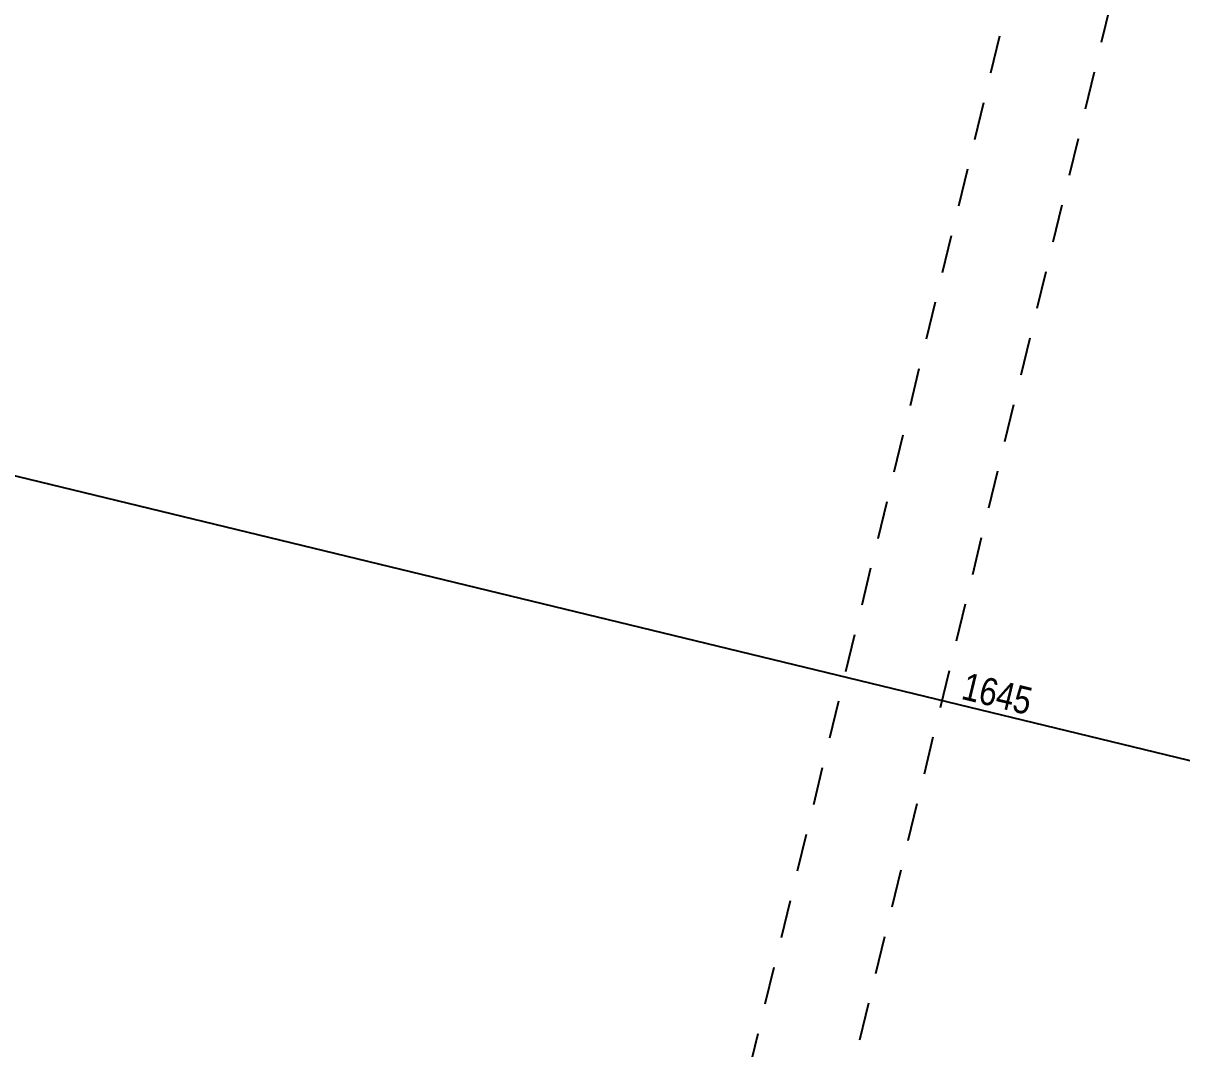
# Model space of a CAD drawing. Header units: metres. Extents: x 493 to 630, y -132 to -15.
# Drawn here: x 556.681 to 560.49, y -31.044 to -27.671 of the extents above; entities that cross this region are included whole.
import ezdxf

# ---------------------------------------------------------------- set-up
doc = ezdxf.new("R2010")
doc.units = ezdxf.units.M
doc.header["$MEASUREMENT"] = 0
doc.header["$PDMODE"] = 3
doc.linetypes.add('HIDDEN', pattern=[0.375, 0.25, -0.125])
doc.layers.add('a_cote_50', color=9, linetype='Continuous')
doc.layers.add('a_grinzi', color=253, linetype='HIDDEN')
doc.styles.get("Standard").update_dxf_attribs({"font": 'ARIALN.TTF'})
doc.dimstyles.new('50 cote', dxfattribs={"dimtxt": 0.09, "dimasz": 0.06, "dimexe": 0, "dimexo": 0, "dimgap": 0.018, "dimtad": 1, "dimdec": 1, "dimlfac": 100, "dimrnd": 0.5, "dimdsep": 46, "dimtxsty": 'Standard', "dimblk": 'OBLIQUE', "dimcen": 0.00045, "dimclrd": 256, "dimclrt": 4, "dimadec": 1, "dimazin": 0, "dimtfac": 1, "dimtdec": 1, "dimtix": 1, "dimtofl": 0, "dimtmove": 0, "dimatfit": 3, "dimldrblk": 'OBLIQUE', "dimfxl": 0, "dimtolj": 1, "dimtzin": 0, "dimarcsym": 0})

# ---------------------------------------------------------------- blocks, each defined once
blk = doc.blocks.new('_Oblique')
at = {"color": 0, "linetype": 'ByBlock', "lineweight": -2}
blk.add_line((-0.5, -0.5), (0.5, 0.5), dxfattribs=at)
blk = doc.blocks.new('*D714')
at = {"layer": 'a_cote_50', "lineweight": -2, "ltscale": 0.3}
blk.add_line((551.8745, -28.001), (567.8617, -31.8755), dxfattribs=at)
at = {"layer": 'Defpoints', "color": 0, "ltscale": 0.3}
for p in [(551.8745, -28.001), (567.8617, -31.8755), (567.8623, -31.8734)]:
    blk.add_point(p, dxfattribs=at)
at = {"layer": 'a_cote_50', "lineweight": -2, "ltscale": 0.3, "xscale": 0.06, "yscale": 0.06, "zscale": 0.06}
for p, rotation in [((551.8745, -28.001), 166.3770699062306), ((567.8617, -31.8755), 346.3770699062306)]:
    blk.add_blockref('_Oblique', p, dxfattribs=dict(at, rotation=rotation))
at = {"layer": 'a_cote_50', "color": 4, "ltscale": 0.3, "insert": (559.8832, -29.8761), "char_height": 0.09, "attachment_point": 5, "rotation": 346.3771}
blk.add_mtext('\\A1;1645', dxfattribs=at)
blk = doc.blocks.new('*D919')
at = {"layer": 'a_cote_50', "lineweight": -2, "ltscale": 0.3}
blk.add_line((555.4407, -31.7057), (556.7334, -26.3715), dxfattribs=at)
at = {"layer": 'Defpoints', "color": 0, "ltscale": 0.3}
for p in [(556.5836, -26.3352), (556.7334, -26.3715), (555.2909, -31.6694)]:
    blk.add_point(p, dxfattribs=at)
at = {"layer": 'a_cote_50', "lineweight": -2, "ltscale": 0.3, "xscale": 0.06, "yscale": 0.06, "zscale": 0.06}
for p, rotation in [((556.7334, -26.3715), 76.37706990622965), ((555.4407, -31.7057), 256.3770699062297)]:
    blk.add_blockref('_Oblique', p, dxfattribs=dict(at, rotation=rotation))
at = {"layer": 'a_cote_50', "color": 4, "ltscale": 0.3, "insert": (556.0249, -29.0236), "char_height": 0.09, "attachment_point": 5, "rotation": 76.3771}
blk.add_mtext('\\A1;549', dxfattribs=at)

msp = doc.modelspace()

# ---------------------------------------------------------------- linework, layer by layer
at = {"layer": 'a_grinzi', "ltscale": 0.5}
for points in [[(556.6831, -40.9548), (560.0214, -27.18)], [(559.0608, -32.5447), (560.3421, -27.2577)]]:
    msp.add_lwpolyline(points, dxfattribs=at)

# ---------------------------------------------------------------- dimensions: what is measured, and where the dimension line sits
at = {"layer": 'a_cote_50', "ltscale": 0.3}
dim = msp.add_aligned_dim(p1=(555.2909, -31.6694), p2=(556.5836, -26.3352), distance=-0.1541, dimstyle='50 cote', dxfattribs=at)
dim.commit()
dim.dimension.update_dxf_attribs({"geometry": '*D919', "text_midpoint": (556.0249, -29.0236)})
dim = msp.add_linear_dim(base=(567.8617, -31.8755), p1=(551.8745, -28.001), p2=(567.8623, -31.8734), angle=346.3771, dimstyle='50 cote', dxfattribs=at)
dim.commit()
dim.dimension.update_dxf_attribs({"geometry": '*D714', "text_midpoint": (559.8832, -29.8761)})

doc.saveas('drawing.dxf')
